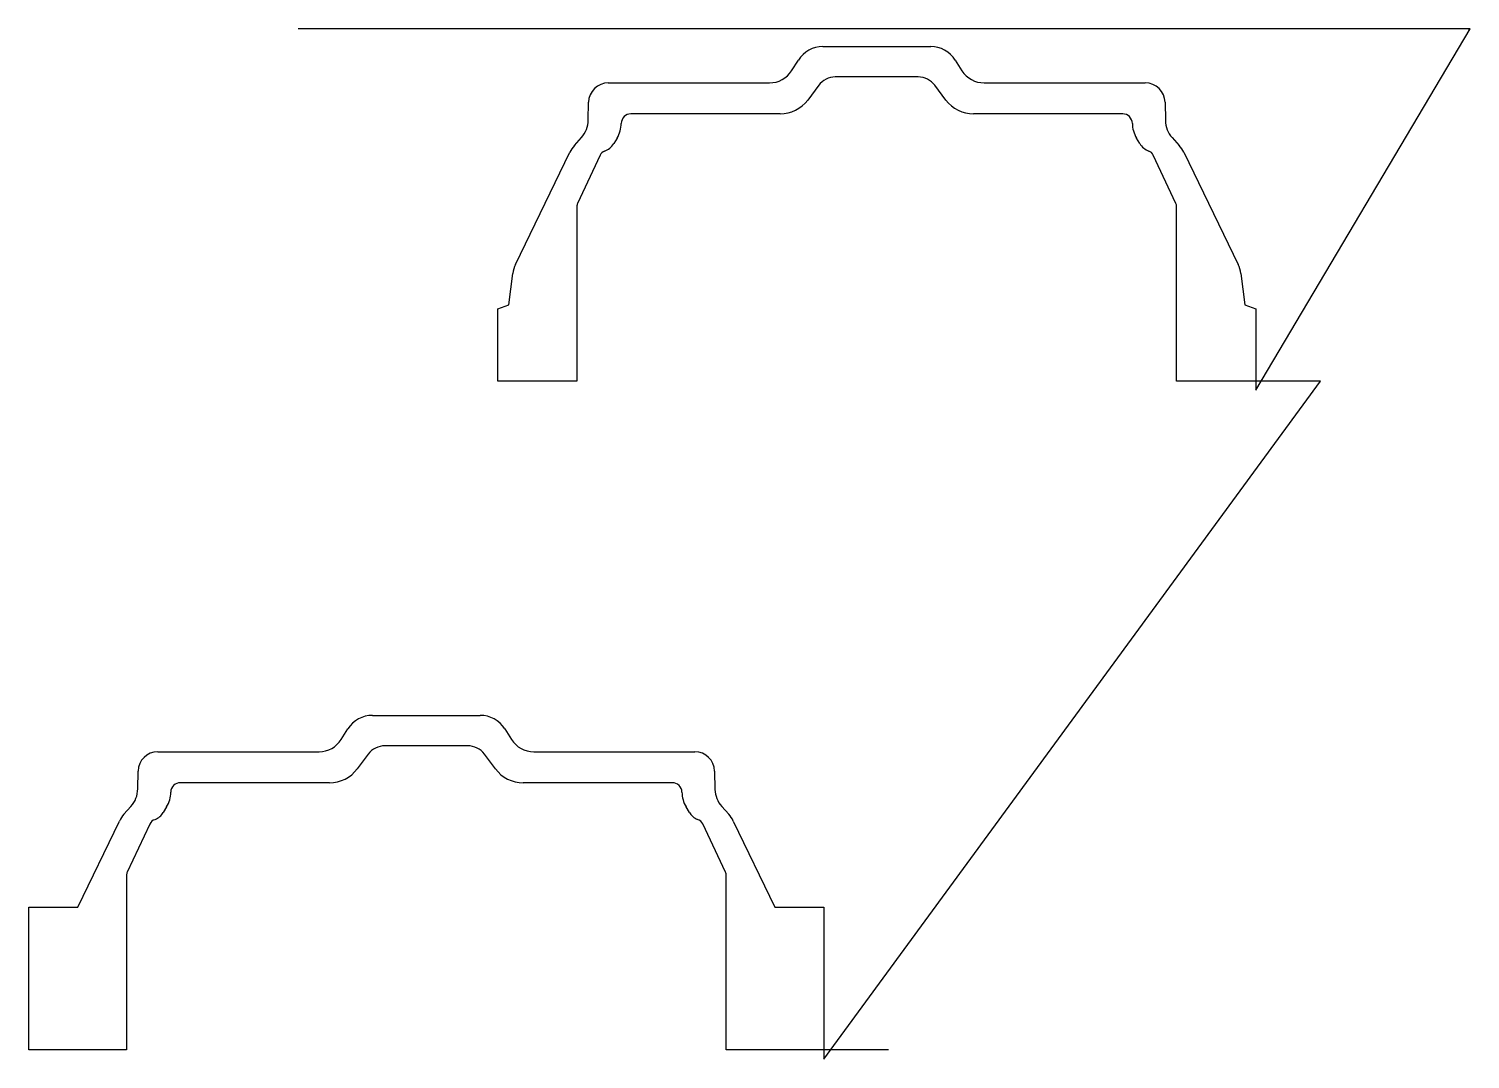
# Model space of a CAD drawing. Header units: metres. Extents: x 109 to 892, y 555 to 1114.
import ezdxf

# ---------------------------------------------------------------- set-up
doc = ezdxf.new("R2010")
doc.units = ezdxf.units.M

msp = doc.modelspace()

# ---------------------------------------------------------------- linework, layer by layer
at = {"layer": 'TOOL_0'}
for p, q in [((256.496, 1114.215), (255.496, 1114.215)), ((890.536, 1114.215), (256.496, 1114.215)), ((775.228, 918.103), (891.536, 1114.215)), ((891.536, 1114.215), (890.536, 1114.215)), ((890.536, 1114.215), (891.536, 1114.215)), ((891.536, 1114.215), (890.536, 1114.215)), ((540.227, 1104.608), (598.731, 1104.608)), ((523.264, 1091.52), (526.927, 1097.295)), ((612.031, 1097.295), (615.694, 1091.52)), ((591.979, 1088.102), (546.979, 1088.102)), ((423.77, 1084.903), (511.231, 1084.903)), ((537.979, 1083.602), (531.979, 1075.602)), ((606.979, 1075.602), (600.979, 1083.602)), ((627.727, 1084.903), (715.183, 1084.903)), ((412.836, 1064.738), (413.022, 1074.36)), ((725.931, 1074.36), (726.121, 1064.458)), ((516.979, 1068.102), (436.021, 1068.102)), ((702.937, 1068.102), (621.979, 1068.102)), ((405.343, 1050.934), (409.181, 1055.198)), ((428.529, 1054.979), (426.725, 1051.972)), ((712.233, 1051.972), (710.429, 1054.979)), ((729.776, 1055.199), (733.614, 1050.935)), ((373.383, 986.405), (402.877, 1047.266)), ((419.354, 1045.654), (407.13, 1019.542)), ((731.829, 1019.543), (719.567, 1045.735)), ((736.08, 1047.267), (765.574, 986.406)), ((406.729, 1017.74), (406.729, 923.102)), ((732.23, 923.103), (732.23, 1017.741)), ((369.793, 964.414), (371.928, 981.49)), ((767.029, 981.491), (769.164, 964.415)), ((363.729, 962.393), (369.793, 964.414)), ((363.729, 923.102), (363.729, 962.393)), ((769.164, 964.415), (775.228, 962.394)), ((775.228, 962.394), (775.228, 923.103)), ((406.729, 923.102), (363.729, 923.102)), ((540.76, 555.252), (810.23, 923.103)), ((775.23, 923.103), (732.23, 923.103)), ((775.228, 923.103), (775.228, 918.103)), ((810.23, 923.103), (775.23, 923.103)), ((295.759, 741.759), (354.263, 741.759)), ((278.796, 728.671), (282.459, 734.446)), ((367.563, 734.446), (371.226, 728.671)), ((179.3, 722.054), (266.763, 722.054)), ((293.511, 720.75), (287.512, 712.752)), ((347.51, 725.252), (302.512, 725.252)), ((362.512, 712.752), (356.512, 720.752)), ((383.259, 722.054), (470.715, 722.054)), ((168.368, 701.884), (168.554, 711.511)), ((272.512, 705.252), (191.554, 705.252)), ((458.47, 705.252), (377.512, 705.252)), ((481.463, 711.512), (481.653, 701.608)), ((160.875, 688.085), (164.713, 692.349)), ((184.064, 692.132), (182.258, 689.122)), ((467.766, 689.122), (465.962, 692.129)), ((485.308, 692.349), (489.146, 688.085)), ((135.795, 637.753), (158.409, 684.417)), ((174.883, 682.797), (162.662, 656.692)), ((177.825, 685.216), (177.725, 685.18)), ((472.237, 685.265), (472.137, 685.3)), ((487.356, 656.704), (475.1, 682.885)), ((491.612, 684.417), (514.226, 637.753)), ((162.261, 654.877), (162.261, 560.252)), ((487.762, 560.252), (487.762, 654.89)), ((109.261, 560.252), (109.261, 637.753)), ((109.261, 637.753), (135.795, 637.753)), ((514.226, 637.753), (540.76, 637.753)), ((540.76, 637.753), (540.76, 560.252)), ((162.261, 560.252), (109.261, 560.252)), ((540.762, 560.252), (487.762, 560.252)), ((540.76, 560.252), (540.76, 555.252)), ((575.762, 560.252), (540.762, 560.252))]:
    msp.add_line(p, q, dxfattribs=at)
for centre, radius, start, end in [((540.227, 1088.858), 15.75, 90, 147.610556), ((598.731, 1088.858), 15.75, 32.389444, 90), ((511.231, 1099.153), 14.25, 270, 327.611454), ((546.979, 1076.852), 11.25, 90, 143.130102), ((591.979, 1076.852), 11.25, 36.869898, 90), ((627.727, 1099.153), 14.25, 212.388546, 270), ((423.77, 1074.153), 10.75, 90, 178.896654), ((715.183, 1074.153), 10.75, 1.103346, 90), ((516.979, 1086.852), 18.75, 270, 323.130102), ((621.979, 1086.852), 18.75, 216.869898, 270), ((398.586, 1064.728), 14.25, 318.029224, 0.040208), ((436.021, 1062.854), 5.248, 90, 179.377719), ((702.937, 1062.854), 5.248, 0.622281, 90), ((740.368, 1064.732), 14.25, 181.101783, 221.98781), ((415.024, 1063.082), 15.75, 329.036243, 359.377916), ((723.935, 1063.082), 15.75, 180.622044, 210.961885), ((417.05, 1040.397), 15.75, 138.010895, 154.14267), ((418.371, 1056.985), 9.743, 290.198141, 329.033218), ((720.349, 1056.841), 9.464, 210.960642, 250.263099), ((721.907, 1040.399), 15.75, 25.854056, 41.986401), ((423.203, 1043.853), 4.25, 110.208879, 154.92446), ((715.718, 1043.933), 4.25, 25.087751, 70.264552), ((410.979, 1017.74), 4.25, 154.912249, 180), ((727.98, 1017.741), 4.25, 0, 25.087751), ((387.556, 979.536), 15.75, 154.14267, 172.873179), ((751.401, 979.537), 15.75, 7.126821, 25.85733), ((295.759, 726.009), 15.75, 90, 147.610556), ((354.263, 726.009), 15.75, 32.389444, 90), ((266.763, 736.304), 14.25, 270, 327.611454), ((383.259, 736.304), 14.25, 212.388546, 270), ((179.326, 711.28), 10.774, 90.138267, 178.77151), ((302.55, 713.926), 11.326, 90.192233, 142.948992), ((347.474, 713.926), 11.326, 37.062131, 89.817884), ((470.691, 711.28), 10.774, 1.233807, 89.872369), ((272.512, 724.002), 18.75, 270, 323.130102), ((377.512, 724.002), 18.75, 216.869898, 270), ((191.554, 700.004), 5.248, 90, 179.377719), ((458.47, 700.004), 5.248, 0.589532, 90), ((153.992, 701.927), 14.376, 318.222819, 359.828623), ((170.314, 700.301), 15.994, 329.285068, 359.140198), ((479.71, 700.301), 15.993, 180.870548, 210.727831), ((495.9, 701.882), 14.25, 181.101783, 221.98781), ((173.904, 694.135), 9.743, 293.731408, 329.033218), ((475.882, 693.992), 9.464, 210.965833, 246.690918), ((172.582, 677.548), 15.75, 138.010895, 154.14267), ((178.938, 680.848), 4.499, 105.642737, 154.329144), ((471.057, 680.933), 4.49, 25.771705, 74.762789), ((477.439, 677.549), 15.75, 25.854056, 41.986401), ((166.931, 654.797), 4.671, 156.063667, 179.018584), ((483.093, 654.796), 4.67, 1.153368, 24.111959)]:
    msp.add_arc(centre, radius, start, end, dxfattribs=at)

doc.saveas('drawing.dxf')
